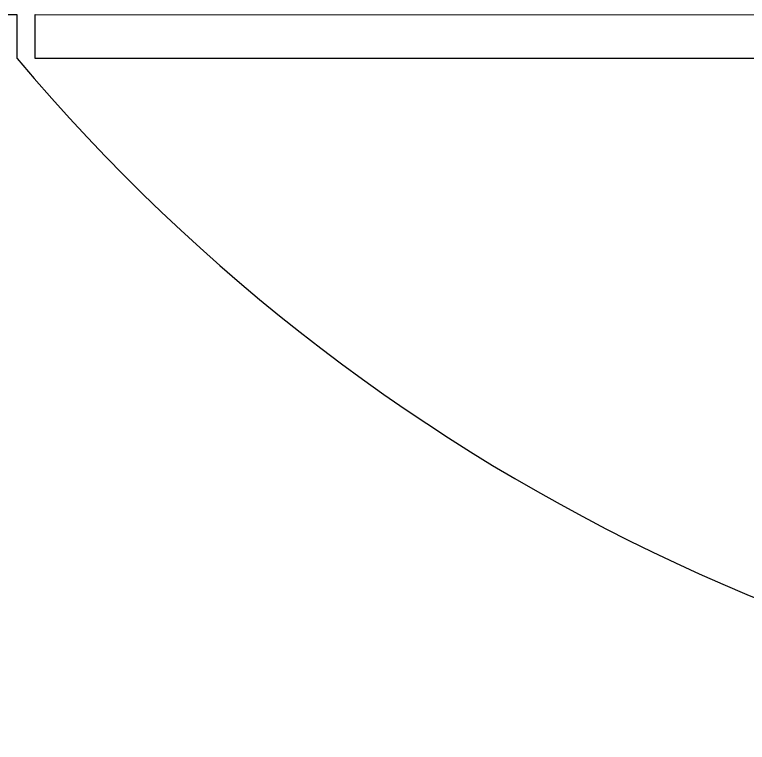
# Model space of a CAD drawing. Header units: millimetres. Extents: x 2102 to 86502, y 1818 to 64568.
# Drawn here: x 49856 to 51523, y 18588 to 20243 of the extents above; entities that cross this region are included whole.
import ezdxf

# ---------------------------------------------------------------- set-up
doc = ezdxf.new("R2010")
doc.units = ezdxf.units.MM
doc.layers.add('Layer-2', color=3, linetype='Continuous')

msp = doc.modelspace()

# ---------------------------------------------------------------- linework, layer by layer
at = {"layer": 'Layer-2'}
for p, q in [((49861.6, 20242.5), (49221.8, 20242.5)), ((49861.6, 20143.4), (49861.6, 20242.5)), ((49902.5, 20142.9), (49902.5, 20242.9)), ((49902.5, 20242.9), (56532.4, 20241.9)), ((56532.4, 20142.9), (49902.5, 20142.9))]:
    msp.add_line(p, q, dxfattribs=at)
msp.add_arc((53202.1, 22951.6), 4364, 220.0529, 319.9454, dxfattribs=at)

doc.saveas('drawing.dxf')
